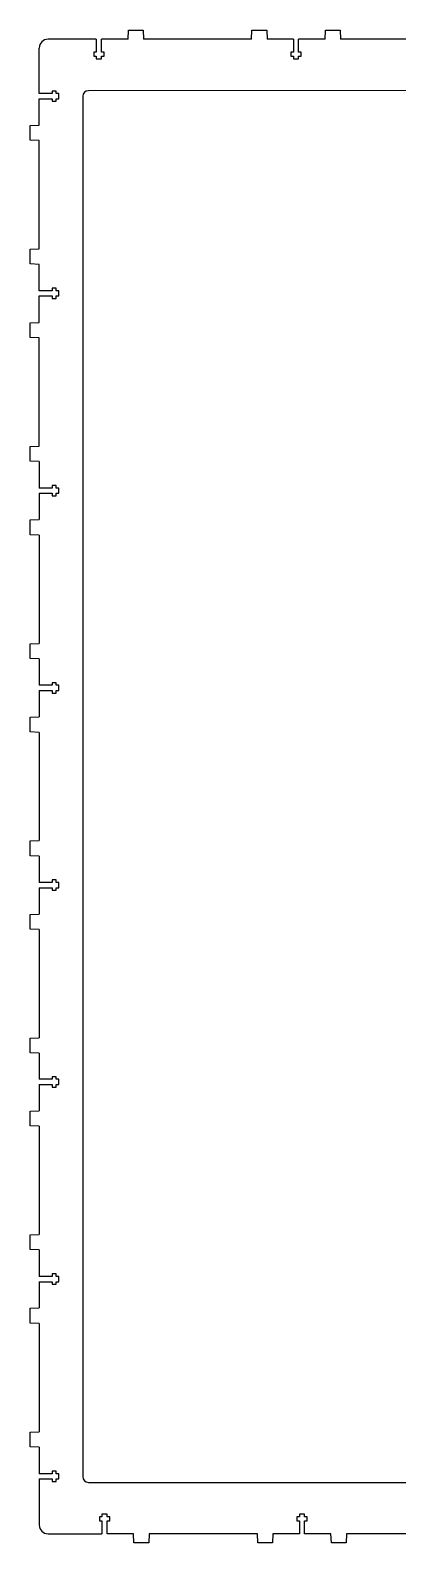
# Model space of a CAD drawing. Header units: millimetres. Extents: x 62 to 3900, y -2118 to 0.
# Drawn here: x 1790 to 1990, y -2118 to -1295 of the extents above; entities that cross this region are included whole.
import ezdxf

# ---------------------------------------------------------------- set-up
doc = ezdxf.new("R2010")
doc.units = ezdxf.units.MM
doc.layers.add('CUTS', color=1, linetype='Continuous', lineweight=25, true_color=0xff0000)

msp = doc.modelspace()

# ---------------------------------------------------------------- linework, layer by layer
at = {"layer": 'CUTS'}
for p, q in [((1826.23, -1300), (1800, -1300)), ((1843.49, -1300), (1829.03, -1300)), ((1910.66, -1300), (1851.92, -1300)), ((1933.4, -1300), (1919.1, -1300)), ((1950.66, -1300), (1936.2, -1300)), ((2018, -1300), (1959.09, -1300)), ((2567.2, -1328), (1821.91, -1328.01)), ((1795.2, -1529.87), (1795.2, -1544.27)), ((1795.2, -1547.07), (1795.2, -1561.45)), ((1795.2, -1569.89), (1795.2, -1628.78)), ((1795.2, -1637.21), (1795.2, -1651.61)), ((1795.2, -1654.41), (1795.2, -1668.79)), ((1795.2, -1677.22), (1795.2, -1736.12)), ((1795.2, -1744.55), (1795.2, -1758.95)), ((1795.2, -1761.75), (1795.2, -1776.13)), ((1795.2, -1784.56), (1795.2, -1843.46)), ((1795.2, -1851.89), (1795.2, -1866.02)), ((1795.2, -1868.82), (1795.2, -1883.12)), ((1795.2, -1891.56), (1795.2, -1950.47)), ((1795.2, -1958.9), (1795.2, -1973.36)), ((1795.2, -1976.16), (1795.2, -1990.46)), ((1795.2, -1998.9), (1795.2, -2057.81)), ((1795.2, -2066.24), (1795.2, -2080.7)), ((1795.2, -2083.5), (1795.2, -2108.56)), ((1821.91, -2085.36), (2567.2, -2085.36)), ((1800, -2113.36), (1829.33, -2113.36))]:
    msp.add_line(p, q, dxfattribs=at)
at = {"layer": 'CUTS', "color": 1, "lineweight": 25, "true_color": 0xff0000}
for p, q in [((1826.23, -1300), (1826.23, -1307.02)), ((1829.03, -1307.02), (1829.03, -1300)), ((1843.49, -1300), (1843.69, -1295.13)), ((1843.69, -1295.13), (1851.72, -1295.13)), ((1851.72, -1295.13), (1851.92, -1300)), ((1910.66, -1300), (1910.86, -1295.13)), ((1910.86, -1295.13), (1918.9, -1295.13)), ((1918.9, -1295.13), (1919.1, -1300)), ((1933.4, -1300), (1933.4, -1307.02)), ((1936.2, -1307.02), (1936.2, -1300)), ((1950.66, -1300), (1950.86, -1295.13)), ((1950.86, -1295.13), (1958.89, -1295.13)), ((1958.89, -1295.13), (1959.09, -1300)), ((1795.2, -1315.19), (1795.2, -1304.8)), ((1826.23, -1307.02), (1824.83, -1307.02)), ((1824.83, -1307.02), (1824.83, -1309.22)), ((1830.43, -1307.02), (1829.03, -1307.02)), ((1830.43, -1309.22), (1830.43, -1307.02)), ((1933.4, -1307.02), (1932, -1307.02)), ((1932, -1307.02), (1932, -1309.22)), ((1937.6, -1307.02), (1936.2, -1307.02)), ((1937.6, -1309.22), (1937.6, -1307.02)), ((1795.2, -1329.59), (1795.2, -1315.19)), ((1824.83, -1309.22), (1826.23, -1309.22)), ((1826.23, -1309.22), (1826.23, -1310.66)), ((1826.23, -1310.66), (1829.03, -1310.66)), ((1829.03, -1309.22), (1830.43, -1309.22)), ((1829.03, -1310.66), (1829.03, -1309.22)), ((1932, -1309.22), (1933.4, -1309.22)), ((1933.4, -1309.22), (1933.4, -1310.66)), ((1933.4, -1310.66), (1936.2, -1310.66)), ((1936.2, -1310.66), (1936.2, -1309.22)), ((1936.2, -1309.22), (1937.6, -1309.22)), ((1802.22, -1329.59), (1795.2, -1329.59)), ((1795.2, -1332.39), (1802.22, -1332.39)), ((1795.2, -1346.77), (1795.2, -1332.39)), ((1804.42, -1328.19), (1802.22, -1328.19)), ((1802.22, -1328.19), (1802.22, -1329.59)), ((1802.22, -1332.39), (1802.22, -1333.79)), ((1804.42, -1329.59), (1804.42, -1328.19)), ((1805.86, -1329.59), (1804.42, -1329.59)), ((1804.42, -1333.79), (1804.42, -1332.39)), ((1804.42, -1332.39), (1805.86, -1332.39)), ((1805.86, -1332.39), (1805.86, -1329.59)), ((1818.91, -1331.01), (1818.91, -2082.36)), ((1802.22, -1333.79), (1804.42, -1333.79)), ((1790.33, -1346.97), (1795.2, -1346.77)), ((1790.33, -1355.01), (1790.33, -1346.97)), ((1795.2, -1355.21), (1790.33, -1355.01)), ((1795.2, -1414.1), (1795.2, -1355.21)), ((1790.33, -1414.3), (1795.2, -1414.1)), ((1790.33, -1422.33), (1790.33, -1414.3)), ((1795.2, -1422.53), (1790.33, -1422.33)), ((1795.2, -1436.93), (1795.2, -1422.53)), ((1802.22, -1436.93), (1795.2, -1436.93)), ((1795.2, -1439.73), (1802.22, -1439.73)), ((1795.2, -1454.11), (1795.2, -1439.73)), ((1804.42, -1435.53), (1802.22, -1435.53)), ((1802.22, -1435.53), (1802.22, -1436.93)), ((1802.22, -1439.73), (1802.22, -1441.13)), ((1804.42, -1436.93), (1804.42, -1435.53)), ((1805.86, -1436.93), (1804.42, -1436.93)), ((1804.42, -1441.13), (1804.42, -1439.73)), ((1804.42, -1439.73), (1805.86, -1439.73)), ((1805.86, -1439.73), (1805.86, -1436.93)), ((1802.22, -1441.13), (1804.42, -1441.13)), ((1790.33, -1454.31), (1795.2, -1454.11)), ((1790.33, -1462.35), (1790.33, -1454.31)), ((1795.2, -1462.55), (1790.33, -1462.35)), ((1795.2, -1521.44), (1795.2, -1462.55)), ((1790.33, -1521.64), (1795.2, -1521.44)), ((1790.33, -1529.67), (1790.33, -1521.64)), ((1795.2, -1529.87), (1790.33, -1529.67)), ((1802.22, -1544.27), (1795.2, -1544.27)), ((1795.2, -1547.07), (1802.22, -1547.07)), ((1804.42, -1542.87), (1802.22, -1542.87)), ((1802.22, -1542.87), (1802.22, -1544.27)), ((1802.22, -1547.07), (1802.22, -1548.47)), ((1804.42, -1544.27), (1804.42, -1542.87)), ((1805.86, -1544.27), (1804.42, -1544.27)), ((1804.42, -1548.47), (1804.42, -1547.07)), ((1804.42, -1547.07), (1805.86, -1547.07)), ((1805.86, -1547.07), (1805.86, -1544.27)), ((1802.22, -1548.47), (1804.42, -1548.47)), ((1790.33, -1561.65), (1795.2, -1561.45)), ((1790.33, -1569.69), (1790.33, -1561.65)), ((1795.2, -1569.89), (1790.33, -1569.69)), ((1790.33, -1628.98), (1795.2, -1628.78)), ((1790.33, -1637.01), (1790.33, -1628.98)), ((1795.2, -1637.21), (1790.33, -1637.01)), ((1802.22, -1651.61), (1795.2, -1651.61)), ((1795.2, -1654.41), (1802.22, -1654.41)), ((1804.42, -1650.21), (1802.22, -1650.21)), ((1802.22, -1650.21), (1802.22, -1651.61)), ((1802.22, -1654.41), (1802.22, -1655.81)), ((1804.42, -1651.61), (1804.42, -1650.21)), ((1805.86, -1651.61), (1804.42, -1651.61)), ((1804.42, -1655.81), (1804.42, -1654.41)), ((1804.42, -1654.41), (1805.86, -1654.41)), ((1805.86, -1654.41), (1805.86, -1651.61)), ((1802.22, -1655.81), (1804.42, -1655.81)), ((1790.33, -1668.99), (1795.2, -1668.79)), ((1790.33, -1677.02), (1790.33, -1668.99)), ((1795.2, -1677.22), (1790.33, -1677.02)), ((1790.33, -1736.32), (1795.2, -1736.12)), ((1790.33, -1744.35), (1790.33, -1736.32)), ((1795.2, -1744.55), (1790.33, -1744.35)), ((1802.22, -1758.95), (1795.2, -1758.95)), ((1804.42, -1757.55), (1802.22, -1757.55)), ((1802.22, -1757.55), (1802.22, -1758.95)), ((1804.42, -1758.95), (1804.42, -1757.55)), ((1805.86, -1758.95), (1804.42, -1758.95)), ((1805.86, -1761.75), (1805.86, -1758.95)), ((1795.2, -1761.75), (1802.22, -1761.75)), ((1802.22, -1761.75), (1802.22, -1763.15)), ((1802.22, -1763.15), (1804.42, -1763.15)), ((1804.42, -1763.15), (1804.42, -1761.75)), ((1804.42, -1761.75), (1805.86, -1761.75)), ((1790.33, -1776.33), (1795.2, -1776.13)), ((1790.33, -1784.36), (1790.33, -1776.33)), ((1795.2, -1784.56), (1790.33, -1784.36)), ((1790.33, -1843.66), (1795.2, -1843.46)), ((1790.33, -1851.69), (1790.33, -1843.66)), ((1795.2, -1851.89), (1790.33, -1851.69)), ((1802.22, -1866.02), (1795.2, -1866.02)), ((1804.42, -1864.62), (1802.22, -1864.62)), ((1802.22, -1864.62), (1802.22, -1866.02)), ((1804.42, -1866.02), (1804.42, -1864.62)), ((1805.86, -1866.02), (1804.42, -1866.02)), ((1805.86, -1868.82), (1805.86, -1866.02)), ((1795.2, -1868.82), (1802.22, -1868.82)), ((1802.22, -1868.82), (1802.22, -1870.22)), ((1802.22, -1870.22), (1804.42, -1870.22)), ((1804.42, -1870.22), (1804.42, -1868.82)), ((1804.42, -1868.82), (1805.86, -1868.82)), ((1790.33, -1883.32), (1795.2, -1883.12)), ((1790.33, -1891.36), (1790.33, -1883.32)), ((1795.2, -1891.56), (1790.33, -1891.36)), ((1790.33, -1950.67), (1795.2, -1950.47)), ((1790.33, -1958.7), (1790.33, -1950.67)), ((1795.2, -1958.9), (1790.33, -1958.7)), ((1802.22, -1973.36), (1795.2, -1973.36)), ((1804.42, -1971.96), (1802.22, -1971.96)), ((1802.22, -1971.96), (1802.22, -1973.36)), ((1804.42, -1973.36), (1804.42, -1971.96)), ((1805.86, -1973.36), (1804.42, -1973.36)), ((1805.86, -1976.16), (1805.86, -1973.36)), ((1795.2, -1976.16), (1802.22, -1976.16)), ((1802.22, -1976.16), (1802.22, -1977.56)), ((1802.22, -1977.56), (1804.42, -1977.56)), ((1804.42, -1977.56), (1804.42, -1976.16)), ((1804.42, -1976.16), (1805.86, -1976.16)), ((1790.33, -1990.66), (1795.2, -1990.46)), ((1790.33, -1998.7), (1790.33, -1990.66)), ((1795.2, -1998.9), (1790.33, -1998.7)), ((1790.33, -2058.01), (1795.2, -2057.81)), ((1790.33, -2066.04), (1790.33, -2058.01)), ((1795.2, -2066.24), (1790.33, -2066.04)), ((1802.22, -2080.7), (1795.2, -2080.7)), ((1804.42, -2079.3), (1802.22, -2079.3)), ((1802.22, -2079.3), (1802.22, -2080.7)), ((1804.42, -2080.7), (1804.42, -2079.3)), ((1805.86, -2080.7), (1804.42, -2080.7)), ((1805.86, -2083.5), (1805.86, -2080.7)), ((1795.2, -2083.5), (1802.22, -2083.5)), ((1802.22, -2083.5), (1802.22, -2084.9)), ((1802.22, -2084.9), (1804.42, -2084.9)), ((1804.42, -2084.9), (1804.42, -2083.5)), ((1804.42, -2083.5), (1805.86, -2083.5)), ((1829.33, -2104.14), (1827.93, -2104.14)), ((1827.93, -2104.14), (1827.93, -2106.34)), ((1827.93, -2106.34), (1829.33, -2106.34)), ((1829.33, -2102.7), (1829.33, -2104.14)), ((1832.13, -2102.7), (1829.33, -2102.7)), ((1829.33, -2106.34), (1829.33, -2113.36)), ((1832.13, -2104.14), (1832.13, -2102.7)), ((1833.53, -2104.14), (1832.13, -2104.14)), ((1832.13, -2113.36), (1832.13, -2106.34)), ((1832.13, -2106.34), (1833.53, -2106.34)), ((1833.53, -2106.34), (1833.53, -2104.14)), ((1936.67, -2104.14), (1935.27, -2104.14)), ((1935.27, -2104.14), (1935.27, -2106.34)), ((1935.27, -2106.34), (1936.67, -2106.34)), ((1939.47, -2102.7), (1936.67, -2102.7)), ((1936.67, -2102.7), (1936.67, -2104.14)), ((1936.67, -2106.34), (1936.67, -2113.36)), ((1939.47, -2104.14), (1939.47, -2102.7)), ((1940.87, -2104.14), (1939.47, -2104.14)), ((1939.47, -2113.36), (1939.47, -2106.34)), ((1939.47, -2106.34), (1940.87, -2106.34)), ((1940.87, -2106.34), (1940.87, -2104.14)), ((1846.51, -2113.36), (1832.13, -2113.36)), ((1846.71, -2118.23), (1846.51, -2113.36)), ((1854.94, -2113.36), (1854.74, -2118.23)), ((1913.84, -2113.36), (1854.94, -2113.36)), ((1914.04, -2118.23), (1913.84, -2113.36)), ((1922.27, -2113.36), (1922.07, -2118.23)), ((1936.67, -2113.36), (1922.27, -2113.36)), ((1953.85, -2113.36), (1939.47, -2113.36)), ((1954.05, -2118.23), (1953.85, -2113.36)), ((1962.28, -2113.36), (1962.08, -2118.23)), ((2021.18, -2113.36), (1962.28, -2113.36)), ((1854.74, -2118.23), (1846.71, -2118.23)), ((1922.07, -2118.23), (1914.04, -2118.23)), ((1962.08, -2118.23), (1954.05, -2118.23))]:
    msp.add_line(p, q, dxfattribs=at)
for centre, start, end in [((1821.91, -1331.01), 90.0009, 180.00027), ((1821.91, -2082.36), 180.00027, 269.99999)]:
    msp.add_arc(centre, 3, start, end, dxfattribs=at)
for points in [[(1800, -1300), (1797.36, -1300), (1795.2, -1302.16), (1795.2, -1304.8)], [(1795.2, -2108.56), (1795.2, -2111.2), (1797.36, -2113.36), (1800, -2113.36)]]:
    msp.add_open_spline(points, degree=3, dxfattribs=at)

doc.saveas('drawing.dxf')
